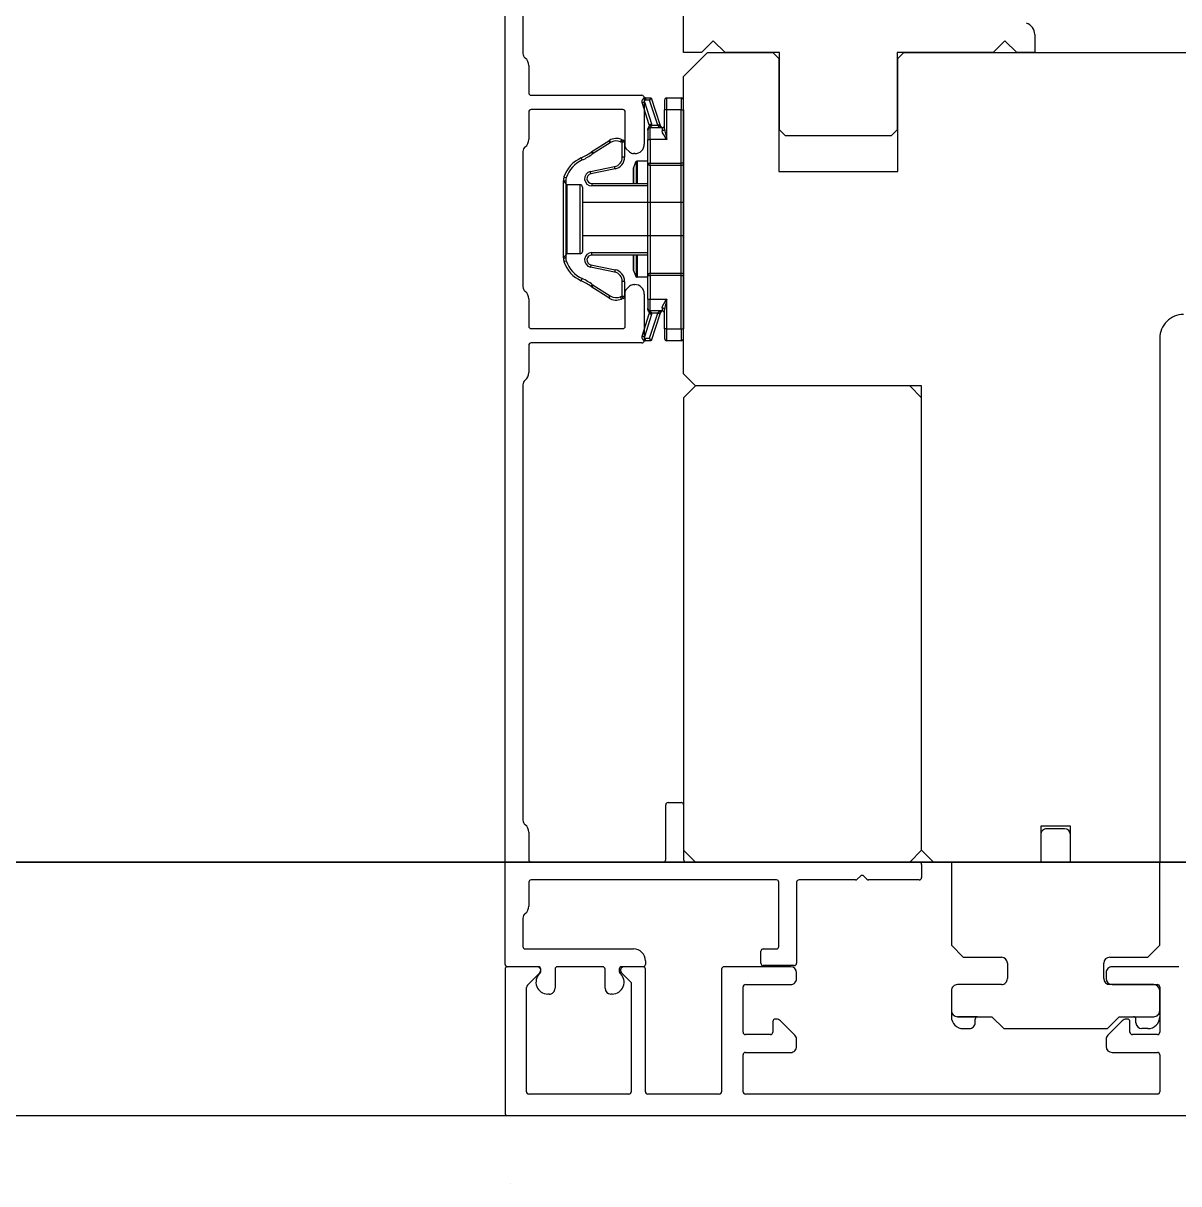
# Model space of a CAD drawing. Header units: centimetres. Extents: x 0.3 to 84.3, y 0.3 to 59.7.
# Drawn here: x 41.5191 to 41.7132, y 19.7199 to 19.9149 of the extents above; entities that cross this region are included whole.
import ezdxf

# ---------------------------------------------------------------- set-up
doc = ezdxf.new("R2010")
doc.units = ezdxf.units.CM
for name, pattern in [('AUSGEZOGEN', [0]), ('PHANTOM', [63.50000000000001, 31.75, -6.35, 6.35, -6.35, 6.35, -6.35]), ('PUNKT', [6.35, 0, -6.35]), ('VERDECKT', [9.524999999999999, 6.35, -3.175])]:
    doc.linetypes.add(name, pattern=pattern)
for name, color, linetype, lineweight in [('Bodenplatte', 7, 'AUSGEZOGEN', 35), ('Decke', 7, 'AUSGEZOGEN', 35), ('Deckendaemmung', 7, 'AUSGEZOGEN', 25), ('Fenster', 7, 'AUSGEZOGEN', 35), ('Wand Beton bewehrt', 7, 'AUSGEZOGEN', 35)]:
    doc.layers.add(name, color=color, linetype=linetype, lineweight=lineweight)

msp = doc.modelspace()

# ---------------------------------------------------------------- linework, layer by layer
at = {"layer": 'Bodenplatte', "color": 92, "linetype": 'VERDECKT', "lineweight": 35, "true_color": 0x00c600}
msp.add_line((31.65999929904938, 19.77399946151478), (46.90999895818533, 19.77399946151478), dxfattribs=at)
at = {"layer": 'Decke', "color": 96, "linetype": 'PHANTOM', "lineweight": 35, "true_color": 0x006e00}
msp.add_line((31.65999929904933, 19.77399946151478), (46.90999895818533, 19.77399946151478), dxfattribs=at)
at = {"layer": 'Deckendaemmung', "color": 211, "linetype": 'AUSGEZOGEN', "lineweight": 25, "true_color": 0xff70ff}
msp.add_line((41.60091765986982, 19.71993057882067), (41.60091765986982, 19.71993057882067), dxfattribs=at)
at = {"layer": 'Fenster', "color": 7, "linetype": 'AUSGEZOGEN', "lineweight": 25}
for p, q in [((41.60000100270042, 19.75679868919715), (41.60000066734325, 19.94959868518268)), ((41.63000065273538, 19.90999873821707), (41.63000058315922, 19.94999873732286)), ((41.60301839388553, 19.93659869072216), (41.60300073646334, 19.90987331439265)), ((41.68900064613295, 19.91303643192732), (41.68900065141654, 19.9099988408419)), ((41.63500064914481, 19.91199874686936), (41.63300065266833, 19.90999874343525)), ((41.63700065257893, 19.90999875039284), (41.63500064914481, 19.91199874686936)), ((41.68400064804952, 19.91199883210016), (41.68200065157304, 19.90999882866604)), ((41.68600065148362, 19.90999883562368), (41.68400064804952, 19.91199883210016)), ((41.63300065266833, 19.90999874343525), (41.63000065273538, 19.90999873821707)), ((41.63000065946262, 19.90599873823849), (41.63400065241558, 19.90999874512695)), ((41.63400065241558, 19.90999874512695), (41.64500065240006, 19.90999876431633)), ((41.64610065237549, 19.90999876622141), (41.63700065257893, 19.90999875039284)), ((41.64500065240006, 19.90999876431633), (41.64600065411715, 19.90899876607805)), ((41.64600065411715, 19.90899876607805), (41.64600068716582, 19.88999876650278)), ((41.64610067498779, 19.89699876651203), (41.64610065237549, 19.90999876622141)), ((41.68200065157304, 19.90999882866604), (41.66590065193292, 19.90999880066165)), ((41.66590065193292, 19.90999880066165), (41.66590067454518, 19.89699880095223)), ((41.66600065367009, 19.90899880086613), (41.66700065190832, 19.90999880258319)), ((41.66600068671875, 19.88999880129091), (41.66600065367009, 19.90899880086613)), ((41.66700065190832, 19.90999880258319), (41.74600064946475, 19.90999894017751)), ((41.68900065141654, 19.9099988408419), (41.68600065148362, 19.90999883562368)), ((41.60400073999617, 19.90782392602), (41.60400074797604, 19.90322392612289)), ((41.63000074643283, 19.85599873924157), (41.63000065946262, 19.90599873823849)), ((41.60440074866099, 19.90282392682566), (41.6230007564873, 19.90282395916998)), ((41.623030163989, 19.90160507834203), (41.62341055371334, 19.90172878626604)), ((41.62423893813877, 19.89788821647426), (41.623030163989, 19.90160507834203)), ((41.62340075717393, 19.90242395987516), (41.62340077074825, 19.89462396009304)), ((41.62341055371334, 19.90172878626604), (41.62461932786305, 19.89801192439828)), ((41.62360074752907, 19.90239064021466), (41.62457468898711, 19.90239064191329)), ((41.62360074752907, 19.90239064021466), (41.62360074822669, 19.90199064022363)), ((41.62428415337433, 19.90199064141553), (41.62360074822669, 19.90199064022363)), ((41.62457468898711, 19.90239064191329), (41.62428415337433, 19.90199064141553)), ((41.62565004982578, 19.89779064389164), (41.62428415337433, 19.90199064141553)), ((41.62457468898711, 19.90239064191329), (41.62603043955012, 19.89791435181565)), ((41.62680074815515, 19.90199064580457), (41.62680075094566, 19.90039064584035)), ((41.62720074744862, 19.90239064649327), (41.62960074739497, 19.902390650679)), ((41.62720075093671, 19.90039064653797), (41.62720074744862, 19.90239064649327)), ((41.62960074739497, 19.902390650679), (41.62960075088307, 19.9003906507237)), ((41.63000075087413, 19.90039065142137), (41.63000074808363, 19.90199065138559)), ((41.60400075354211, 19.90002392616462), (41.60400076156476, 19.89542392626741)), ((41.61980076072249, 19.90042395368478), (41.60440075283555, 19.90042392685328)), ((41.62020077157726, 19.89418963994681), (41.62020076141121, 19.90002395439134)), ((41.62720075093671, 19.90039064653797), (41.62680075094566, 19.90039064584035)), ((41.62680075654606, 19.89717950029413), (41.62680075094566, 19.90039064584035)), ((41.62960075088307, 19.9003906507237), (41.62720075093671, 19.90039064653797)), ((41.627200759657, 19.89539064664973), (41.62720075093671, 19.90039064653797)), ((41.62960076653886, 19.89141401177545), (41.62960075088307, 19.9003906507237)), ((41.62960075088307, 19.9003906507237), (41.63000075087413, 19.90039065142137)), ((41.63000075087413, 19.90039065142137), (41.63000076652991, 19.89141401247298)), ((41.62400075693803, 19.89699064103302), (41.62400075661427, 19.89717628149388)), ((41.62400075693803, 19.89699064103302), (41.62400075972851, 19.8953906410688)), ((41.62401233870955, 19.89727184123654), (41.62400076721897, 19.89717919486121)), ((41.62404505398651, 19.89735924568459), (41.62401233870955, 19.89727184123654)), ((41.62410961902435, 19.89745057929645), (41.62404505398651, 19.89735924568459)), ((41.62420584642859, 19.89748502040412), (41.62410961902435, 19.89745057929645)), ((41.62412965250988, 19.89747039537079), (41.62419874828776, 19.89755411834363)), ((41.62419874828776, 19.89755411834363), (41.62423929767248, 19.89764191166883)), ((41.62429280161076, 19.89749337496742), (41.62420584642859, 19.89748502040412)), ((41.62423893813877, 19.89788821647426), (41.62461932786305, 19.89801192439828)), ((41.62423929767248, 19.89764191166883), (41.6242564722567, 19.89772380709329)), ((41.6242564722567, 19.89772380709329), (41.62425833492173, 19.8977775753559)), ((41.62425833492173, 19.8977775753559), (41.62465812142907, 19.89779064216163)), ((41.62439871899258, 19.89748383584884), (41.62429280161076, 19.89749337496742)), ((41.62453894777144, 19.89756718504546), (41.6244007560696, 19.89748346195206)), ((41.6244007560696, 19.89748346195206), (41.62440075623147, 19.89739064172173)), ((41.62440075623147, 19.89739064172173), (41.62640075618677, 19.89739064520982)), ((41.6244007597196, 19.89539064176643), (41.62440075623147, 19.89739064172173)), ((41.62462004669399, 19.89765497844133), (41.62453894777144, 19.89756718504546)), ((41.62465439600521, 19.89773687389575), (41.62462004669399, 19.89765497844133)), ((41.62465812142907, 19.89779064216163), (41.62465439600521, 19.89773687389575)), ((41.62465812142907, 19.89779064216163), (41.62565004982578, 19.89779064389164)), ((41.62603043955012, 19.89791435181565), (41.62565004982578, 19.89779064389164)), ((41.6257305121396, 19.89766693677134), (41.62565004982578, 19.89779064389164)), ((41.62603043955012, 19.89791435181565), (41.62611090207968, 19.89766693743473)), ((41.62640075618677, 19.89739064520982), (41.62640075707499, 19.89688135720622)), ((41.62648571894044, 19.8965463076976), (41.62640075707499, 19.89688135720622)), ((41.62680075654606, 19.89717950029413), (41.62684323788787, 19.89677744078013)), ((41.62684323788787, 19.89677744078013), (41.62694084899699, 19.89633100854099)), ((41.64710067670481, 19.89599876827383), (41.64610067498779, 19.89699876651203)), ((41.66590067454518, 19.89699880095223), (41.66490067630695, 19.89599879923522)), ((41.61460811174741, 19.89338900544918), (41.61744998464619, 19.89519948512598)), ((41.61766490507312, 19.89486212893003), (41.61482303217429, 19.89305164925322)), ((41.61744998464619, 19.89519948512598), (41.61766490507312, 19.89486212893003)), ((41.61754373126054, 19.89525566779176), (41.6177399023646, 19.89490707506266)), ((41.61956983429909, 19.89540889848609), (41.61942832156336, 19.89503476730793)), ((41.61958017603703, 19.89540501939814), (41.6194407316489, 19.89503011240241)), ((41.61970075477714, 19.8949333983735), (41.6194407316489, 19.89503011240241)), ((41.61958017603703, 19.89540501939814), (41.61984019916525, 19.89530830536928)), ((41.61970075477714, 19.8949333983735), (41.61984019916525, 19.89530830536928)), ((41.62010075476817, 19.89493339907113), (41.61970075477714, 19.8949333983735)), ((41.61970075915947, 19.89242066380471), (41.61970075477714, 19.8949333983735)), ((41.62010075476817, 19.89493339907113), (41.62010075915056, 19.89242066450234)), ((41.62400075972851, 19.8953906410688), (41.6244007597196, 19.89539064176643)), ((41.62400076666401, 19.89141400200875), (41.62400075972851, 19.8953906410688)), ((41.627200759657, 19.89539064664973), (41.6244007597196, 19.89539064176643)), ((41.6244007597196, 19.89539064176643), (41.62440076665506, 19.89141400270633)), ((41.62668094025042, 19.89617428103024), (41.62648571894044, 19.8965463076976)), ((41.62690752219081, 19.89581895340971), (41.62668094025042, 19.89617428103024)), ((41.627200759657, 19.89539064664973), (41.62690752219081, 19.89581895340971)), ((41.62694084899699, 19.89633100854099), (41.62705414040101, 19.89590461511966)), ((41.62705414040101, 19.89590461511966), (41.627200759657, 19.89539064664973)), ((41.66490067630695, 19.89599879923522), (41.64710067670481, 19.89599876827383)), ((41.60300076516137, 19.89337453441599), (41.60300080474431, 19.87067331522985)), ((41.61447464429547, 19.8932961403064), (41.61471625821277, 19.89297735713904)), ((41.61460811174741, 19.89338900544918), (41.61482303217429, 19.89305164925322)), ((41.62090787986486, 19.8933168489933), (41.62031792935554, 19.89390679744484)), ((41.62180077357453, 19.89302395733835), (41.62161498714109, 19.89302395701429)), ((41.61282408158734, 19.89231981035501), (41.61298709728043, 19.89195453528514)), ((41.61435554674117, 19.8900259030726), (41.61841975061765, 19.89085278207822)), ((41.61849949847328, 19.89046081234419), (41.61841975061765, 19.89085278207822)), ((41.62010075915056, 19.89242066450234), (41.61970075915947, 19.89242066380471)), ((41.6216128296586, 19.89057377564427), (41.62203753041931, 19.89174063772635)), ((41.6220624274491, 19.89174063776978), (41.62203753041931, 19.89174063772635)), ((41.6220624274491, 19.89174063776978), (41.62206243398938, 19.88799060917268)), ((41.62210745183084, 19.89174063784836), (41.6220796381663, 19.89174063779979)), ((41.62216075454387, 19.89174063794126), (41.62210745183084, 19.89174063784836)), ((41.62221370807137, 19.89174063803362), (41.62216075454387, 19.89174063794126)), ((41.62400076609433, 19.89174064115037), (41.62225036596906, 19.8917406380976)), ((41.62225037250933, 19.88799060950046), (41.62225036596906, 19.8917406380976)), ((41.62400076666401, 19.89141400200875), (41.62440076665506, 19.89141400270633)), ((41.62400079953382, 19.87256725204702), (41.62400076666401, 19.89141400200875)), ((41.62440076665506, 19.89141400270633), (41.62960076653886, 19.89141401177545)), ((41.62440076728717, 19.89105156520709), (41.62440076665506, 19.89141400270633)), ((41.62960076717096, 19.89105157427617), (41.62440076728717, 19.89105156520709)), ((41.62440076728717, 19.89105156520709), (41.62440079889276, 19.87292969024384)), ((41.62960076717096, 19.89105157427617), (41.62960076653886, 19.89141401177545)), ((41.63000076652991, 19.89141401247298), (41.62960076653886, 19.89141401177545)), ((41.62960079877652, 19.87292969931296), (41.62960076717096, 19.89105157427617)), ((41.63000076652991, 19.89141401247298), (41.63000079939968, 19.87256726251131)), ((41.60990428891543, 19.8891033657209), (41.61028358554719, 19.88897634580913)), ((41.61443529459677, 19.88963393333857), (41.61435554674117, 19.8900259030726)), ((41.61849949847328, 19.89046081234419), (41.61443529459677, 19.88963393333857)), ((41.62160076830237, 19.89050537159606), (41.62160077268826, 19.8879906083675)), ((41.62161283416382, 19.88799060838851), (41.6216128296586, 19.89057377564427)), ((41.64600068716582, 19.88999876650278), (41.66600068671875, 19.88999880129091)), ((41.60980079471383, 19.87551289217586), (41.60980077211892, 19.88846826267395)), ((41.60980077211892, 19.88846826267395), (41.61020077210998, 19.88846826337153)), ((41.61040077328744, 19.88779057018123), (41.60980077225443, 19.88839056912139)), ((41.61020077210998, 19.88846826337153), (41.61020079470489, 19.87551289287348)), ((41.61260077323826, 19.88779057401817), (41.61040077328744, 19.88779057018123)), ((41.61040077328744, 19.88779057018123), (41.6104007935185, 19.87619057044054)), ((41.61260079346933, 19.87619057427746), (41.61260077323826, 19.88779057401817)), ((41.61300077392697, 19.88739057472476), (41.61300079276276, 19.87659057496608)), ((41.61460077284472, 19.88799059615909), (41.62400077263462, 19.88799061255327)), ((41.61460077284472, 19.88799059615909), (41.61460077354233, 19.88759059616805)), ((41.62400077333222, 19.88759061256219), (41.61460077354233, 19.88759059616805)), ((41.6300007780815, 19.88479060443179), (41.61300077846147, 19.88479057478285)), ((41.63000078784822, 19.87919060455697), (41.61300078822819, 19.87919057490804)), ((41.6104007935185, 19.87619057044054), (41.60980079457834, 19.87559056940749)), ((41.60980079471383, 19.87551289217586), (41.61020079470489, 19.87551289287348)), ((41.61260079346933, 19.87619057427746), (41.6104007935185, 19.87619057044054)), ((41.61460079307573, 19.87639062509934), (41.62400079286561, 19.87639064149349)), ((41.61460079377333, 19.8759906251083), (41.61460079307573, 19.87639062509934)), ((41.62400079356323, 19.87599064150245), (41.61460079377333, 19.8759906251083)), ((41.62160079361687, 19.87599063731669), (41.6216007980027, 19.87347590276909)), ((41.6216128595976, 19.87340749876294), (41.62161285509243, 19.87599063733774)), ((41.62206245491802, 19.87599063812186), (41.62206246145821, 19.87224063820568)), ((41.62225039997816, 19.87224063853346), (41.62225039343797, 19.87599063844964)), ((41.60990432523101, 19.8748777551351), (41.61028361911862, 19.87500478324083)), ((41.61443512943469, 19.87434538232379), (41.61435538294634, 19.87395341231159)), ((41.61841978153328, 19.87312650845525), (41.61435538294634, 19.87395341231159)), ((41.61443512943469, 19.87434538232379), (41.61849952802163, 19.8735184784674)), ((41.61849952802163, 19.8735184784674), (41.61841978153328, 19.87312650845525)), ((41.6216128595976, 19.87340749876294), (41.62203756442845, 19.87224063816225)), ((41.6128241057113, 19.87166141002827), (41.61298711956334, 19.87202668591977)), ((41.62010079553511, 19.87155863189464), (41.61970079554406, 19.87155863119702)), ((41.61970079992298, 19.86904785700131), (41.61970079554406, 19.87155863119702)), ((41.62010079553511, 19.87155863189464), (41.62010079991403, 19.86904785769894)), ((41.62203756442845, 19.87224063816225), (41.62206246145821, 19.87224063820568)), ((41.6220796721754, 19.87224063823565), (41.62210748583995, 19.87224063828421)), ((41.62210748583995, 19.87224063828421), (41.62216078855297, 19.87224063837716)), ((41.62216078855297, 19.87224063837716), (41.62221374208047, 19.87224063846952)), ((41.62400080010345, 19.87224064158627), (41.62225039997816, 19.87224063853346)), ((41.62400079953382, 19.87256725204702), (41.62440079952487, 19.87256725274456)), ((41.62400080646927, 19.86859064166788), (41.62400079953382, 19.87256725204702)), ((41.62440079889276, 19.87292969024384), (41.62960079877652, 19.87292969931296)), ((41.62440079952487, 19.87256725274456), (41.62440079889276, 19.87292969024384)), ((41.62960079940863, 19.87256726181367), (41.62440079952487, 19.87256725274456)), ((41.62440079952487, 19.87256725274456), (41.6244008064603, 19.86859064236547)), ((41.62960079940863, 19.87256726181367), (41.62960079877652, 19.87292969931296)), ((41.62960079940863, 19.87256726181367), (41.63000079939968, 19.87256726251131)), ((41.62960081506435, 19.8635906515463), (41.62960079940863, 19.87256726181367)), ((41.63000079939968, 19.87256726251131), (41.63000081505541, 19.86359065224392)), ((41.6144788174192, 19.87068194550507), (41.61472062706689, 19.87100058022871)), ((41.6146132694067, 19.87058833439542), (41.61482818865683, 19.87092569134107)), ((41.61743877768913, 19.8687882940249), (41.6146132694067, 19.87058833439542)), ((41.61482818865683, 19.87092569134107), (41.61765369693931, 19.86912565097055)), ((41.62020082402976, 19.86402395508999), (41.62020081389935, 19.86985826953456)), ((41.62031797069367, 19.87014111244407), (41.6209079191507, 19.87073106294788)), ((41.62161502540795, 19.8710239573868), (41.62180081184139, 19.87102395770913)), ((41.62340081458124, 19.86942396052046), (41.62340082814165, 19.86162396073833)), ((41.6040008081808, 19.86862392685721), (41.60400081616069, 19.86402392696005)), ((41.61743877768913, 19.8687882940249), (41.61765369693931, 19.86912565097055)), ((41.61747625934361, 19.86876499304304), (41.61768368226285, 19.86910701018506)), ((41.6195699676295, 19.86857234451773), (41.61942843916778, 19.86894646974724)), ((41.61944060414151, 19.86895103405246), (41.61970079992298, 19.86904785700131)), ((41.61958010510762, 19.86857614810542), (41.61944060414151, 19.86895103405246)), ((41.61984030088908, 19.86867297105428), (41.61958010510762, 19.86857614810542)), ((41.61970079992298, 19.86904785700131), (41.62010079991403, 19.86904785769894)), ((41.61984030088908, 19.86867297105428), (41.61970079992298, 19.86904785700131)), ((41.62400080646927, 19.86859064166788), (41.6244008064603, 19.86859064236547)), ((41.62400080646927, 19.86859064166788), (41.62400080925974, 19.86699064170362)), ((41.6244008064603, 19.86859064236547), (41.62720080639771, 19.86859064724886)), ((41.62440080994843, 19.86659064241017), (41.6244008064603, 19.86859064236547)), ((41.62646950794536, 19.86739548870646), (41.6266811558144, 19.86780728885552)), ((41.6266811558144, 19.86780728885552), (41.62692975288581, 19.86819545940989)), ((41.62694098206241, 19.8676506178113), (41.62683515863063, 19.86715645789078)), ((41.62692975288581, 19.86819545940989), (41.62720080639771, 19.86859064724886)), ((41.62706528012419, 19.86811642217299), (41.62694098206241, 19.8676506178113)), ((41.62720080639771, 19.86859064724886), (41.62706528012419, 19.86811642217299)), ((41.62720081511799, 19.86359064736061), (41.62720080639771, 19.86859064724886)), ((41.62303023240641, 19.86237620100911), (41.62423899359128, 19.86609306709325)), ((41.62461938374713, 19.86596936049601), (41.62341062256223, 19.86225249441186)), ((41.62400080958351, 19.86680500124281), (41.62400080925974, 19.86699064170362)), ((41.62400082019839, 19.86680208787548), (41.62400581726359, 19.86674190624231)), ((41.62400581726359, 19.86674190624231), (41.62404108998396, 19.86663006821296)), ((41.62404108998396, 19.86663006821296), (41.62410967295037, 19.86653070381995)), ((41.62412970650501, 19.86651088781542), (41.62410967295037, 19.86653070381995)), ((41.62410967295037, 19.86653070381995), (41.62420590008932, 19.86649626312411)), ((41.6241607262509, 19.86647892211641), (41.62412970650518, 19.86651088781523)), ((41.62420272202073, 19.86642069130153), (41.6241607262509, 19.86647892211641)), ((41.62423933464949, 19.8663394265971), (41.62420272202073, 19.86642069130153)), ((41.62420590008932, 19.86649626312411), (41.62429285328812, 19.86648790880004)), ((41.62461938374713, 19.86596936049601), (41.62423899359128, 19.86609306709325)), ((41.62425652499738, 19.86625749743548), (41.62423933464949, 19.8663394265971)), ((41.62425838998833, 19.86620370827923), (41.62425652499738, 19.86625749743548)), ((41.62465817654125, 19.86619064286797), (41.62425838998833, 19.86620370827923)), ((41.62428422313658, 19.8619906423096), (41.625650104938, 19.86619064459797)), ((41.62429285328812, 19.86648790880004), (41.62439877293699, 19.86649744825814)), ((41.62640080990369, 19.86659064589831), (41.62440080994843, 19.86659064241017)), ((41.6244008099484, 19.86659064241017), (41.62440081011032, 19.86649782217978)), ((41.62440081011032, 19.86649782217978), (41.62446284954635, 19.86646585653484)), ((41.62446284954635, 19.86646585653484), (41.62454684098442, 19.86640762579318)), ((41.62454684098442, 19.86640762579318), (41.62462006610021, 19.8663263611526)), ((41.62603049509381, 19.86606693800077), (41.62457476014463, 19.86159064282529)), ((41.62462006610021, 19.8663263611526), (41.62465444665308, 19.866244432021)), ((41.62465444665308, 19.866244432021), (41.62465817654125, 19.86619064286797)), ((41.625650104938, 19.86619064459797), (41.62465817654125, 19.86619064286797)), ((41.625650104938, 19.86619064459797), (41.62573056682028, 19.86631435199893)), ((41.62603049509381, 19.86606693800077), (41.625650104938, 19.86619064459797)), ((41.62611095676036, 19.86631435266236), (41.62603049509381, 19.86606693800077)), ((41.62640080901549, 19.86709993390187), (41.62646950794536, 19.86739548870646)), ((41.62640080901549, 19.86709993390187), (41.62640080990369, 19.86659064589831)), ((41.62683515863063, 19.86715645789078), (41.62680080952654, 19.86680179220921)), ((41.62680081512693, 19.86359064666299), (41.62680080952654, 19.86680179220921)), ((41.60440081684565, 19.86362392766287), (41.61980082473258, 19.86362395440511)), ((41.62720081511799, 19.86359064736061), (41.62680081512693, 19.86359064666299)), ((41.62680081512693, 19.86359064666299), (41.62680081791743, 19.86199064669873)), ((41.62720081511799, 19.86359064736061), (41.62960081506435, 19.8635906515463)), ((41.6272008186061, 19.86159064740532), (41.62720081511799, 19.86359064736061)), ((41.62960081506435, 19.8635906515463), (41.63000081505541, 19.86359065224392)), ((41.62960081506435, 19.8635906515463), (41.62960081855245, 19.86159065159099)), ((41.63000081784592, 19.8619906522797), (41.63000081505541, 19.86359065224392)), ((41.62303023240641, 19.86237620100911), (41.62341062256223, 19.86225249441186)), ((41.62360081798894, 19.86199064111775), (41.62428422313658, 19.8619906423096)), ((41.6236008186866, 19.86159064112667), (41.62360081798894, 19.86199064111775)), ((41.62457476014463, 19.86159064282529), (41.6236008186866, 19.86159064112667)), ((41.62457476014463, 19.86159064282529), (41.62428422313658, 19.8619906423096)), ((41.62960081855245, 19.86159065159099), (41.6272008186061, 19.86159064740532)), ((41.71000073408494, 19.86199887846442), (41.71000088750611, 19.77399888043147)), ((41.60400082172677, 19.86082392700178), (41.60400082974942, 19.85622392710462)), ((41.62300082884653, 19.86122396005199), (41.60440082102019, 19.86122392769044)), ((41.6320007498669, 19.85399874276877), (41.63000074643283, 19.85599873924157)), ((41.60300083334604, 19.8541745352532), (41.60300096054252, 19.78104808416715)), ((41.6320007498669, 19.85399874281939), (41.63000075339045, 19.85199873938523)), ((41.67000074913848, 19.85399880893679), (41.6320007498669, 19.85399874276877)), ((41.66800074906221, 19.85399880543787), (41.6320007498669, 19.85399874281939)), ((41.6700007524963, 19.85199880896144), (41.66800074906221, 19.85399880543787)), ((41.67000088481203, 19.77599881068036), (41.67000074913848, 19.85399880893679)), ((41.63000075339045, 19.85199873938523), (41.63000088558518, 19.7759987410841)), ((41.67000088469105, 19.77599881066026), (41.6700007524963, 19.85199880896144)), ((41.62700097189686, 19.77439873590179), (41.62700095589435, 19.78359873569616)), ((41.62740095518965, 19.78399873638296), (41.62960095514045, 19.78399874020961)), ((41.63000095582728, 19.78359874091434), (41.63000097182983, 19.77439874112006)), ((41.69500087737708, 19.77999885413652), (41.69000087748734, 19.77999884541623)), ((41.69000087748734, 19.77999884541623), (41.6900008877317, 19.77399884555035)), ((41.69500088784142, 19.77399885427063), (41.69500087737708, 19.77999885413652)), ((41.60400096407532, 19.77899869579451), (41.60400097205434, 19.77439869589739)), ((41.69000088011682, 19.77859884546474), (41.69000088811809, 19.77399884557358)), ((41.69250087832153, 19.77959884979091), (41.69100087835506, 19.77959884718176)), ((41.69400087828799, 19.77959885240003), (41.69250087832153, 19.77959884979091)), ((41.69500088800633, 19.77399885427063), (41.69500088000503, 19.77859885416178)), ((41.63000088558518, 19.7759987410841), (41.63200088901927, 19.77399874460762)), ((41.66800088821455, 19.77399880722615), (41.67000088469105, 19.77599881066026)), ((41.67200088824612, 19.77399881420761), (41.67000088481203, 19.77599881068036)), ((41.60440097274117, 19.77399869660022), (41.62660097260158, 19.77399873521495)), ((41.63040097251665, 19.7739987418247), (41.66960097164036, 19.77399881000934)), ((41.63200088901927, 19.77399874460762), (41.66800088821455, 19.77399880722615)), ((41.6900008877317, 19.77399884555035), (41.67200088824612, 19.77399881420761)), ((41.69000088811809, 19.77399884557358), (41.67500088845338, 19.77399881950624)), ((41.67500088845338, 19.77399881950624), (41.67500091279972, 19.75999881983457)), ((41.71000088750611, 19.77399888043147), (41.69500088784142, 19.77399885427063)), ((41.71000088767101, 19.77399888038535), (41.69500088800633, 19.77399885427063)), ((41.71000091202801, 19.75999888071374), (41.71000088767101, 19.77399888038535)), ((41.67000097232719, 19.77359881071406), (41.67000097615387, 19.77139881076323)), ((41.60400097866493, 19.77059869597856), (41.60400098564394, 19.76659869606797)), ((41.64560105996218, 19.77099876833086), (41.60440097796021, 19.77099869666727)), ((41.64600107943458, 19.75979876873289), (41.64600106064901, 19.77059876903559)), ((41.64900106058197, 19.77059877425377), (41.64900108423788, 19.75699877401371)), ((41.65891102632377, 19.77099879148232), (41.64940105987726, 19.77099877494061)), ((41.65971813325133, 19.77164021555341), (41.65919386883628, 19.77111594931458)), ((41.66080808495786, 19.77111595206693), (41.66028381866363, 19.77164021653739)), ((41.66960097685857, 19.77099881007644), (41.6610909278678, 19.770998795274)), ((41.60300098924056, 19.76454930421656), (41.60300099750376, 19.75979869434836)), ((41.60340099819062, 19.75939869505305), (41.62160099781332, 19.75939872671029)), ((41.64300108437197, 19.75699876357726), (41.64300108089319, 19.75899876353256)), ((41.64340108018848, 19.7593987642194), (41.64560108013929, 19.75939876804605)), ((41.67500091279972, 19.75999881983457), (41.67700091623305, 19.75799882335509)), ((41.70800091555228, 19.75799887727662), (41.71000091202801, 19.75999888071374)), ((41.60540088922677, 19.75639870065629), (41.60040088933853, 19.75639869195925)), ((41.60560100338918, 19.75639869894681), (41.60040100338725, 19.75639868990184)), ((41.61640100314776, 19.75639871773233), (41.60880100331764, 19.75639870451292)), ((41.62320100299578, 19.75639872956036), (41.61960100307623, 19.75639872329844)), ((41.62320088882887, 19.75639873080977), (41.62000088890042, 19.75639872524367)), ((41.62360100124742, 19.75739873023377), (41.62360100229108, 19.7567987302472)), ((41.64800097113695, 19.7563987743451), (41.6368009713873, 19.75639875486372)), ((41.64860108494258, 19.75659877332682), (41.64340108505882, 19.75659876428195)), ((41.67700091623305, 19.75799882335509), (41.68340091606757, 19.75799883447972)), ((41.68440091778313, 19.75699883624148), (41.68440092230558, 19.75439883631075)), ((41.70060092200347, 19.75439886448908), (41.70060091748103, 19.7569988644199)), ((41.70160091571778, 19.75799886613691), (41.70800091555228, 19.75799887727662)), ((41.71320091800334, 19.75639888775418), (41.7020009182537, 19.7563988682728)), ((41.60000089004323, 19.75599869127246), (41.60000093213684, 19.7317986910055)), ((41.60377663053918, 19.75332590569365), (41.60582515506759, 19.75537443734843)), ((41.60600100479118, 19.75558755404259), (41.606001004076, 19.75599869965145)), ((41.60840100402235, 19.75599870382608), (41.60840100958846, 19.75279870389759)), ((41.61680100940069, 19.75279871850862), (41.61680100383459, 19.75599871843706)), ((41.61920100378093, 19.7559987226116), (41.61920100449609, 19.75558757700269)), ((41.61957662662279, 19.75537446045992), (41.6212008939072, 19.75375019882604)), ((41.62360092534743, 19.73539873278283), (41.62360088951569, 19.75599873151451)), ((41.63640097209201, 19.75599875417689), (41.63640100792374, 19.7353987550474)), ((41.64900097459341, 19.75439877612921), (41.64900097285403, 19.75539877610682)), ((41.70100092001547, 19.75539886655579), (41.70100092175485, 19.75439886657814)), ((41.60360092579447, 19.73539869799479), (41.60360089534977, 19.75290164132871)), ((41.6212008939072, 19.75375019882604), (41.62120092582784, 19.73539872860829)), ((41.64000099044918, 19.74539878852752), (41.64000097722975, 19.75299876050581)), ((41.64040097652504, 19.75339876119265), (41.64800097635518, 19.75339877441215)), ((41.67500092606929, 19.75239882000506), (41.67500093198328, 19.74899882009545)), ((41.68340092406734, 19.75339883459374), (41.67600092430753, 19.75339882172212)), ((41.70900092348034, 19.75339887912251), (41.70160092372054, 19.75339886625084)), ((41.70200092347193, 19.75339886833985), (41.70960092330204, 19.75339888155936)), ((41.71000092398884, 19.75299888226401), (41.71000093720826, 19.74539891028572)), ((41.71000093111136, 19.74899888097466), (41.71000092519739, 19.75239888088418)), ((41.60740101135021, 19.75179870218058), (41.60720101135468, 19.75179870183266)), ((41.61800101111328, 19.75179872061827), (41.61780101111774, 19.75179872027034)), ((41.67500093198328, 19.74899882008104), (41.67500093372268, 19.7479988201178)), ((41.71000093111136, 19.74899888096025), (41.71000093285077, 19.74799888099702)), ((41.64500098716176, 19.74719876934697), (41.64500099029264, 19.74539879722456)), ((41.64558677285883, 19.7475987703569), (41.64540098645705, 19.7475987700338)), ((41.64870809791786, 19.74489166898898), (41.64629388013368, 19.74730587837462)), ((41.67940093357953, 19.74799882777116), (41.67600093370032, 19.74799882185721)), ((41.67600093370032, 19.74799882185721), (41.67900093358848, 19.74799882707548)), ((41.67900093358848, 19.74799882707548), (41.68180093352591, 19.74799883194578)), ((41.6790009353279, 19.74699882709783), (41.67900093428424, 19.74759882708441)), ((41.68180093352591, 19.74799883194578), (41.68380093695998, 19.74599883546926)), ((41.70120093657108, 19.74599886573497), (41.70320093304755, 19.74799886916904)), ((41.70370804088942, 19.74730597824105), (41.70129383150383, 19.74489176045686)), ((41.70320093304755, 19.74799886916904), (41.70600093298497, 19.74799887403938)), ((41.70460093354713, 19.74759887300639), (41.70441514714536, 19.74759887268324)), ((41.70500093736482, 19.74539890158871), (41.70500093423394, 19.74719887371111)), ((41.7056009329939, 19.74799887334366), (41.70900093287313, 19.7479988792576)), ((41.70600093298497, 19.74799887403938), (41.70900093287313, 19.7479988792576)), ((41.70600093472438, 19.74699887406173), (41.70600093368073, 19.7475988740483)), ((41.64460099099733, 19.74499879653773), (41.640400991136, 19.74499878923226)), ((41.67700093715677, 19.74599882364133), (41.67800093708964, 19.74599882538078)), ((41.68380093695998, 19.74599883546926), (41.69250093676555, 19.74599885060216)), ((41.69250093676555, 19.74599885060216), (41.70120093657108, 19.74599886573497)), ((41.70960093791297, 19.74499890959892), (41.70540093805165, 19.74499890229341)), ((41.70800093637429, 19.7459988775629), (41.70700093644145, 19.74599887582354)), ((41.64900099442263, 19.74299877634435), (41.64900099236009, 19.74418456273311)), ((41.70100093952149, 19.744184653182), (41.70100094158408, 19.74299886679324)), ((41.64000100784325, 19.73539876130927), (41.64000099705898, 19.74159876072099)), ((41.64040099635428, 19.74199876140779), (41.64800099618439, 19.74199877462729)), ((41.70200094330112, 19.741998868555), (41.70960094313126, 19.7419988817745)), ((41.71000094381807, 19.74159888247923), (41.71000095460238, 19.73539888306746)), ((41.62080092653252, 19.73499872792154), (41.60400092648132, 19.73499869869948)), ((41.63600100862845, 19.7349987543606), (41.62400092603426, 19.73499873348756)), ((41.70960095531641, 19.73499888238066), (41.64040100852076, 19.734998762014)), ((38.68559914267545, 19.73139992094639), (41.60040093282271, 19.73139922686569)), ((41.60040093282363, 19.73139869171023), (41.74960104353725, 19.73139895122954))]:
    msp.add_line(p, q, dxfattribs=at)
for centre, radius, start, end in [((41.68700064617765, 19.9130364284485), 0.001999999955295141, 9.966504635886799e-05, 72.00009966061224), ((41.60400073644097, 19.90987331612736), 0.000999999977648997, 180.0000993940677, 232.0202269492962), ((41.60240074003193, 19.9078239232444), 0.001599999964234592, 9.939040073260467e-05, 52.02022694900361), ((41.60440074796707, 19.90322392681668), 0.0003999999910534824, 180.0000993940677, 270.0000993930993), ((41.62300075718289, 19.90242395917889), 0.0003999999910625775, 9.973084876615619e-05, 90.00009963431262), ((41.62360074857553, 19.90179064022809), 0.0005999999865889515, 90.00009992743256, 198.0152317923535), ((41.62360074857553, 19.90179064022809), 0.0001999999955296563, 90.00009992743256, 198.0152317930958), ((41.62720074814624, 19.90199064650218), 0.000399999991059303, 90.00009992743256, 180.0000996577323), ((41.62960074809259, 19.90199065068791), 0.0003999999910593043, 9.9657732298288e-05, 90.00009992743256), ((41.60440075353318, 19.90002392686219), 0.0003999999910534824, 90.00009992743256, 180.0000999316432), ((41.61980076142012, 19.90002395369369), 0.0003999999910607585, 9.99279960037514e-05, 90.00009992946812), ((41.6244007569291, 19.89699064173059), 0.0003999999910593037, 90.00009992743256, 180.0000996577323), ((41.6238585484144, 19.8977645085501), 0.0003999999910594159, 1.872015140376393, 18.0152317922971), ((41.6238585484144, 19.8977645085501), 0.0007999999821184566, 1.87201514010553, 18.01523179269646), ((41.62649129180402, 19.89779064535874), 0.0003999999910595404, 198.0152317922971, 263.5019924004873), ((41.62640075548913, 19.89779064520079), 0.0003999999910592948, 270.0000999264147, 9.9657732298288e-05), ((41.60240076160056, 19.89542392347688), 0.001599999964235303, 307.9799723722613, 9.99279960037514e-05), ((41.61852458678072, 19.89351270414613), 0.001999999955301924, 119.3687016017205, 122.5000999271289), ((41.61872075788477, 19.89316411141703), 0.002399999946355824, 69.2811949285098, 119.3687016016226), ((41.61852458678072, 19.89351270414613), 0.001599999964238309, 119.3687016015486, 122.5000999271543), ((41.61872075788477, 19.89316411141703), 0.001999999955296553, 69.28119492861101, 119.3687016017704), ((41.62027739797747, 19.89727955437628), 0.00239999994573319, 249.2811949283486, 249.5976201529604), ((41.6202773979777, 19.89727955437692), 0.001999999955350348, 249.2811949285439, 249.5976201530196), ((41.61970075477714, 19.89493339837349), 0.000399999991059303, 9.9657732298288e-05, 69.59762015276257), ((41.60400076513903, 19.89337453616003), 0.0009999999776487524, 127.9799723720735, 180.000099927996), ((41.60940075203229, 19.89999058682178), 0.008399999812245445, 294.0503472766626, 307.1594192419679), ((41.60940075203229, 19.89999058682178), 0.00879999980330493, 294.0503472766562, 307.1594192419458), ((41.61568271388193, 19.89170222446932), 0.001999999955300754, 122.5000999271836, 127.1594192419461), ((41.61568271388193, 19.89170222446932), 0.001599999964240432, 122.5000999271543, 127.1594192419363), ((41.62060077156855, 19.89418964064438), 0.0003999999912807533, 180.000099927996, 225.0000999293641), ((41.621614985397, 19.89402395699193), 0.0009999999776555341, 225.0000999270612, 270.0000999266183), ((41.62180077078401, 19.89462395730256), 0.001599999964235758, 270.0000999271781, 9.99279960037514e-05), ((41.61502479344416, 19.88738859691206), 0.005399999879300608, 114.0503472766233, 161.4851890990275), ((41.61502479344416, 19.88738859691206), 0.004999999888241292, 114.0503472766315, 161.4851890990241), ((41.61810075919526, 19.89242066101414), 0.001599999964237213, 281.5000999271712, 9.9657732298288e-05), ((41.61810075919526, 19.89242066101414), 0.001999999955296528, 281.5000999271416, 9.966504635886799e-05), ((41.61180077207419, 19.88846826616204), 0.001999999955296207, 161.485189099005, 180.0000996577323), ((41.61180077207419, 19.88846826616204), 0.001599999964237221, 161.4851890991097, 180.0000996577323), ((41.61460077139716, 19.88882059614047), 0.00122999997250736, 101.5000999271496, 270.0000999268864), ((41.61460077139716, 19.88882059614047), 0.000829999981448055, 101.5000999272104, 270.0000999271138), ((41.62180076829789, 19.89050537194488), 0.0001999999955296517, 160.000099926643, 180.0000996577323), ((41.61260077393588, 19.88739057402708), 0.0003999999910593034, 9.9657732298288e-05, 90.00009992743256), ((41.61180079466913, 19.87551289566395), 0.001999999955296809, 180.0000996577323, 198.5160486766685), ((41.61180079466913, 19.87551289566395), 0.001599999964237283, 180.0000996577323, 198.5160486767168), ((41.61260079277171, 19.87659057426849), 0.0003999999910593034, 270.0000999274325, 9.9657732298288e-05), ((41.6146007952226, 19.87515966295508), 0.001230962144203016, 90.00009992683067, 258.5000999271591), ((41.6146007952226, 19.87515966295508), 0.0008309621531437148, 90.00009992703087, 258.5000999272973), ((41.61502479271392, 19.87659263456302), 0.005399999879300607, 198.5160486766365, 245.9499415037498), ((41.61502479271392, 19.87659263456302), 0.004999999888241301, 198.5160486766493, 245.9499415037223), ((41.61810079557979, 19.87155862840654), 0.0019999999552967, 9.966504635886799e-05, 78.50009992695321), ((41.62180079799825, 19.87347590311782), 0.0001999999955296517, 180.0000996577323, 200.0000999270407), ((41.60940081481827, 19.86399061630745), 0.008399999812245344, 52.80539340646606, 65.94994150369578), ((41.60940081481827, 19.86399061630745), 0.00879999980330475, 52.80539340647259, 65.9499415037139), ((41.61810079557979, 19.87155862840654), 0.001599999964237399, 9.9657732298288e-05, 78.50009992719748), ((41.60400080467379, 19.87067331686589), 0.000999999929488417, 180.0000937403029, 232.0202212948549), ((41.60240080821659, 19.86862392408156), 0.001599999964234592, 9.939040073260467e-05, 52.02022694892532), ((41.61568786565754, 19.87227511912346), 0.001999999955298317, 232.8053934064085, 237.5000999270181), ((41.61568786565751, 19.8722751191235), 0.001599999964234915, 232.8053934064071, 237.5000999270082), ((41.62060081389063, 19.86985827022835), 0.0003999999912818794, 135.0000993924848, 180.0000993904007), ((41.62161502714272, 19.87002395740914), 0.000999999977655421, 90.00009939452424, 135.0000993940681), ((41.62180081461703, 19.86942395774485), 0.001599999964235758, 9.939040073260467e-05, 90.00009939386268), ((41.61851337393994, 19.8704750787529), 0.001999999955287126, 237.5000999270804, 238.7644716475228), ((41.61872079685924, 19.87081709589492), 0.002399999946355815, 238.7644716476055, 290.7212134248246), ((41.61851337393994, 19.8704750787529), 0.001599999964230521, 237.5000999270082, 238.764471647379), ((41.61872079685924, 19.87081709589492), 0.001999999955296506, 238.7644716476811, 290.7212134248306), ((41.62027760993809, 19.86670171836999), 0.002399999946458374, 110.4110267089191, 110.7212134248076), ((41.62027760993816, 19.86670171836967), 0.00199999995566532, 110.4110267091423, 110.7212134249549), ((41.61970079992299, 19.8690478570013), 0.0003999999910593047, 290.4110267096882, 9.9657732298288e-05), ((41.62440080925079, 19.86699064240123), 0.0003999999910593015, 180.0000996577323, 270.0000999264147), ((41.62385860343545, 19.86621677369039), 0.000399999991059409, 341.98496806182, 358.1281847142989), ((41.62385860343545, 19.86621677369039), 0.000799999982118565, 341.98496806182, 358.1281847142989), ((41.6264913469162, 19.86619064606511), 0.0003999999910595404, 96.49820745382631, 161.98496806182), ((41.62640081060133, 19.86619064590722), 0.0003999999910593063, 9.9657732298288e-05, 90.00009992641479), ((41.71400073399555, 19.8619988854406), 0.003999999910593032, 90.00009992712722, 180.000099927996), ((41.60440081615172, 19.86402392765389), 0.0003999999910534824, 180.0000993940677, 270.0000993941171), ((41.61980082403867, 19.86402395439604), 0.0003999999910607585, 270.0000993930993, 9.939040073260467e-05), ((41.62360081764014, 19.86219064111328), 0.0005999999865889543, 161.98496806182, 270.0000999274325), ((41.6230008281506, 19.86162396004301), 0.0003999999910619522, 270.0000996872371, 9.959188158145533e-05), ((41.62360081764014, 19.86219064111328), 0.0001999999955296532, 161.98496806182, 270.0000999274325), ((41.62720081790849, 19.8619906473963), 0.0003999999910593043, 180.0000996577323, 270.0000999274325), ((41.62960081785484, 19.86199065158207), 0.0003999999910593039, 270.0000999264147, 9.9657732298288e-05), ((41.60440082171782, 19.86082392769944), 0.0003999999910534824, 90.00009992743256, 180.0000999316432), ((41.60240082978518, 19.85622392431409), 0.001599999964236781, 307.9799723722613, 9.99279960037514e-05), ((41.60400083332369, 19.85417453699719), 0.0009999999776602248, 127.9799723722691, 180.0000999207012), ((41.62740095588541, 19.78359873639187), 0.000399999991056211, 90.00009966077484, 180.0000996577323), ((41.62960095583622, 19.78359874021861), 0.0003999999910589395, 9.9657732298288e-05, 90.00009966179262), ((41.60400096052015, 19.78104808590182), 0.0009999999776533171, 180.0000993940677, 232.0202269489753), ((41.60240096411113, 19.77899869301891), 0.001599999964237845, 9.939040073260467e-05, 52.02022694872475), ((41.69100088009444, 19.7785988472041), 0.000999999977648258, 90.00009966036772, 180.0000996650464), ((41.69400088002737, 19.77859885242228), 0.0009999999776487696, 9.966504635886799e-05, 90.00009966036772), ((41.6044009720454, 19.77439869659123), 0.0003999999910610996, 180.0000993830665, 270.0000996607748), ((41.62660097190581, 19.77439873520602), 0.0003999999910607585, 270.0000996607748, 9.9657732298288e-05), ((41.63040097182086, 19.77439874181572), 0.0003999999910608722, 180.0000996577323, 270.0000996607748), ((41.66960097233614, 19.77359881001825), 0.0003999999910607585, 9.9657732298288e-05, 90.00009966077484), ((41.60440097865694, 19.77059869667523), 0.0003999999919902621, 90.00009979410346, 180.0000997929557), ((41.64560106065793, 19.77059876833977), 0.0003999999910607585, 9.9657732298288e-05, 90.00009966077484), ((41.64940106057302, 19.77059877494948), 0.0003999999910607585, 90.00009966077484, 180.0000996577323), ((41.65891102557131, 19.77139879150099), 0.0004000000187514377, 270.0001077816142, 315.0001092365844), ((41.66000097644945, 19.77135737333914), 0.0003999999910624576, 45.00009966092452, 135.0000996602049), ((41.6610909271771, 19.7713987952773), 0.0004000000033262039, 225.0001003888751, 270.0000989330609), ((41.66960097616283, 19.77139881006741), 0.000399999991056211, 270.0000996607748, 9.9657732298288e-05), ((41.60240098567972, 19.76659869327745), 0.001599999964238259, 307.9799723722613, 9.99279960037514e-05), ((41.60400098921824, 19.76454930596059), 0.0009999999776602248, 127.9799723721438, 180.0000999207012), ((41.60340099749483, 19.75979869504408), 0.0003999999910596216, 180.0000996577323, 270.0000996607748), ((41.62160100129212, 19.75739872675489), 0.001999999955296516, 9.966504635886799e-05, 90.00009966077484), ((41.64340108088424, 19.75899876422831), 0.0003999999910571205, 90.00009965975705, 180.0000996577323), ((41.64560107944352, 19.75979876803712), 0.0003999999910571205, 270.000099659757, 9.9657732298288e-05), ((41.60040089003433, 19.75599869196816), 0.0003999999910607585, 90.00009966077484, 180.0000996577323), ((41.60040100269149, 19.7567986898929), 0.0003999999910607585, 180.0000996577323, 270.0000996607748), ((41.60540089027042, 19.75579870066967), 0.0005999999865786941, 315.0000996590054, 90.00009966213187), ((41.60560100408495, 19.75599869895568), 0.000399999991054392, 9.9657732298288e-05, 90.00009966179262), ((41.60880100401342, 19.75599870452178), 0.0003999999910534824, 90.0000996587393, 180.0000996650464), ((41.61640100384355, 19.75599871774124), 0.0003999999910643965, 9.966504635886799e-05, 90.00009966077484), ((41.619601003772, 19.75599872330735), 0.0003999999910607585, 90.00009966077484, 180.0000996650464), ((41.62000088994405, 19.75579872525708), 0.0005999999865874998, 90.00009966009632, 225.0000996599649), ((41.62320088952463, 19.75599873081869), 0.0003999999910525731, 9.9657732298288e-05, 90.00009966179263), ((41.62320100230003, 19.75679872955142), 0.0003999999910616679, 270.0000996607748, 9.9657732298288e-05), ((41.63680097208308, 19.75599875487264), 0.0003999999910607585, 90.00009965975705, 180.0000996577323), ((41.64340108436304, 19.75699876427301), 0.0003999999910571205, 180.0000996577323, 270.0000996607748), ((41.64800097287638, 19.75539877436744), 0.0009999999776476329, 9.966504635886799e-05, 90.00009966036772), ((41.64860108424682, 19.75699877331789), 0.00039999999106019, 270.0000996607748, 9.9657732298288e-05), ((41.6834009178055, 19.75699883450206), 0.000999999977648258, 9.966504635886799e-05, 90.00009957446731), ((41.70160091745868, 19.75699886615925), 0.0009999999776482014, 90.00009974626816, 180.0000996650464), ((41.70200091999309, 19.75539886829515), 0.000999999977648258, 90.00009966036772, 180.0000996650464), ((41.60720100787589, 19.75379870178789), 0.001999999955276507, 131.810414556939, 270.0000996603677), ((41.60560100480009, 19.75558755334681), 0.0003999999910551968, 311.8104145561125, 9.9657732298288e-05), ((41.61800100763444, 19.75379872057346), 0.001999999955267403, 270.0000996605713, 48.18978476425014), ((41.61960100448717, 19.75558757769845), 0.0003999999910642828, 180.0000996577323, 228.1897847627687), ((41.64800097461577, 19.75439877438975), 0.000999999977648258, 270.0000996603677, 9.966504635886799e-05), ((41.68340092232793, 19.75439883457133), 0.000999999977647974, 270.0000996603677, 9.966504635886799e-05), ((41.70160092198113, 19.75439886622848), 0.000999999977648258, 180.0000996650464, 270.0000996603677), ((41.70200092173251, 19.75439886831749), 0.000999999977648258, 180.0000996650464, 270.0000996603677), ((41.60420089533638, 19.75290164237235), 0.0005999999865876703, 135.0000996599649, 180.0000996577323), ((41.60740100961082, 19.75279870215813), 0.000999999977648258, 270.0000996603677, 9.966504635886799e-05), ((41.61780100937833, 19.75279872024798), 0.000999999977648258, 180.0000996650464, 270.0000996603677), ((41.64040097722082, 19.75299876120156), 0.0003999999910553016, 90.00009966077484, 180.0000996577323), ((41.67600092604695, 19.75239882174441), 0.000999999977648258, 90.00009966077484, 180.0000996650464), ((41.70900092521975, 19.75239887914475), 0.0009999999776484287, 9.966504635886799e-05, 90.00009966036772), ((41.70960092399779, 19.75299888156827), 0.0003999999910553016, 9.9657732298288e-05, 90.00009965975705), ((41.67600093196094, 19.74899882183485), 0.000999999977648258, 180.0000996650464, 270.0000996603677), ((41.67600093196094, 19.74899882183485), 0.0009999999776477465, 180.0000996650464, 270.0000996607748), ((41.70900093113372, 19.74899887923524), 0.000999999977648258, 270.0000996603677, 9.966504635886799e-05), ((41.70900093113372, 19.74899887923524), 0.000999999977648258, 270.0000996603677, 9.966504635886799e-05), ((41.64540098715281, 19.74719877004271), 0.0003999999910607585, 90.00009965873929, 180.0000996577323), ((41.64558677459823, 19.74659877037924), 0.000999999977650075, 45.00009966034877, 90.00009966077484), ((41.67700093367797, 19.74799882359661), 0.001999999955296232, 180.0000996650464, 270.0000996605713), ((41.67800093535021, 19.74699882535842), 0.000999999977648258, 270.0000996607748, 9.966504635886799e-05), ((41.67940093427529, 19.74759882778007), 0.000399999991054051, 90.00009966077484, 180.0000996577323), ((41.70441514888478, 19.74659887270558), 0.000999999977659172, 90.00009966036772, 135.0000996603488), ((41.70460093424289, 19.7471988730153), 0.0003999999910607585, 9.966504635886799e-05, 90.00009966179262), ((41.70560093368965, 19.74759887335253), 0.0003999999910567795, 9.9657732298288e-05, 90.00009966077484), ((41.70700093470202, 19.74699887580108), 0.000999999977648258, 180.0000996650464, 270.0000996607748), ((41.70800093289549, 19.74799887751819), 0.001999999955295948, 270.0000996603677, 9.966504635886799e-05), ((41.64040099044024, 19.74539878922323), 0.0003999999910534824, 180.0000996577323, 270.0000996607748), ((41.64460099030158, 19.7453987965287), 0.0003999999910553016, 270.000099659757, 9.9657732298288e-05), ((41.64800099238241, 19.7441845609936), 0.000999999977648713, 9.966504635886799e-05, 45.00009966006091), ((41.70200093949917, 19.74418465492139), 0.0009999999776525669, 135.0000996603488, 180.0000996650464), ((41.70540093735587, 19.74539890228447), 0.0003999999910553016, 180.0000996577323, 270.0000996617926), ((41.70960093721723, 19.74539890958994), 0.0003999999910534824, 270.0000996607748, 9.9657732298288e-05), ((41.64800099444497, 19.74299877460489), 0.000999999977648258, 270.0000996603677, 9.966504635886799e-05), ((41.70200094156171, 19.74299886853259), 0.0009999999776478033, 180.0000996650464, 270.0000996603677), ((41.64040099705001, 19.7415987614167), 0.0003999999910625775, 90.00009966077484, 180.0000996577323), ((41.70960094382698, 19.74159888178341), 0.0003999999910625775, 9.9657732298288e-05, 90.00009966077484), ((41.60400092578553, 19.7353986986905), 0.0003999999910680343, 180.0000996650464, 270.000099659757), ((41.62080092583676, 19.73539872791247), 0.0003999999910553016, 270.0000996607748, 9.9657732298288e-05), ((41.62400092533848, 19.73539873347858), 0.0003999999910607585, 180.0000996577323, 270.000099659757), ((41.63600100793267, 19.73539875435157), 0.0003999999910556426, 270.000099659757, 9.9657732298288e-05), ((41.64040100783432, 19.73539876200502), 0.0003999999910571207, 180.0000996577323, 270.0000983223974), ((41.70960095461133, 19.73539888237168), 0.0003999999910564384, 270.0001009981345, 9.9657732298288e-05), ((41.60040093212789, 19.73179869170125), 0.0003999999910525731, 180.0000996577323, 270.0000996607748)]:
    msp.add_arc(centre, radius, start, end, dxfattribs=at)
for centre, major_axis, ratio, start_param, end_param in [((41.62573051235536, 19.89754322951066), (-0.0003803897243329648, -0.0001237079240361363), 0.2954608359358151, 3.141592653589486, 4.616595748495035), ((41.62649129180402, 19.89779064535874), (0.0007999999821175152, 1.39152346763592e-09), 0.4999999999999261, 3.456016019819558, 4.636870288669098), ((41.62640075655502, 19.89717949959649), (-0.0003999999910586976, -6.957617337688698e-10), 0.7453559925013851, 1.570796326799957, 3.141592653589793), ((41.62440076665507, 19.89141400270627), (0.0003999999910587005, 6.957617338178608e-10), 0.9060937684146012, 3.14159265358979, 4.712388980384951), ((41.62960076653886, 19.89141401177539), (-0.0003999999910587043, -6.957617337688815e-10), 0.9060937684145924, 1.570796326795154, 3.141592653589793), ((41.62440079952489, 19.87256725274455), (0.0003999999910587008, 6.957617338178613e-10), 0.9060937684145998, 1.570796326794906, 3.141592653589793), ((41.62960079940863, 19.87256726181367), (-0.0003999999910587008, -6.957617337688753e-10), 0.9060937684145999, 3.141592653590087, 4.712388980384684), ((41.6264913469162, 19.86619064606511), (0.0007999999821175152, 1.39152346763592e-09), 0.4999999999999261, 1.64631501851049, 2.82716928736005), ((41.62573056660455, 19.8664380592595), (-0.0003803901558379383, 0.0001237065971928328), 0.2954608359358438, 1.666589558684561, 3.141592653589793), ((41.62640080953546, 19.86680179151157), (-0.000399999991058693, -6.957617337688618e-10), 0.7453559924999996, 3.141592653590106, 4.712388980385106)]:
    msp.add_ellipse(centre, major_axis=major_axis, ratio=ratio, start_param=start_param, end_param=end_param, dxfattribs=at)
at = {"layer": 'Wand Beton bewehrt', "color": 180, "linetype": 'PUNKT', "lineweight": 25}
for p, q in [((44.96999900154773, 19.91399945838521), (38.37999914884568, 19.91399945838521)), ((38.60999914370478, 19.77399946151445), (44.73999900668862, 19.77399946151445))]:
    msp.add_line(p, q, dxfattribs=at)

doc.saveas('drawing.dxf')
